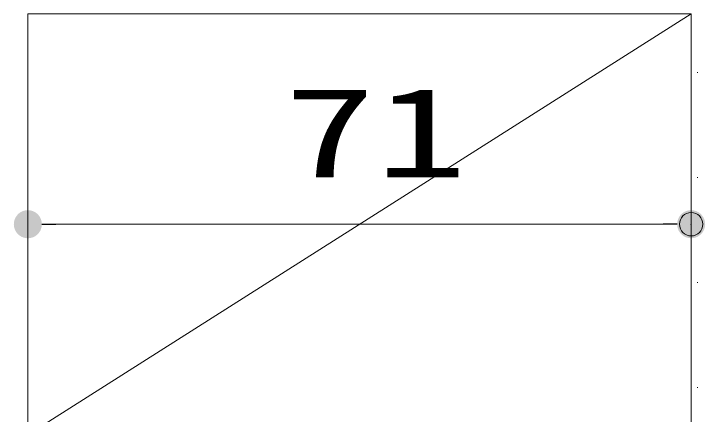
# Model space of a CAD drawing. Units: millimetres, scale not verified. Extents: x -1306 to 1306, y -607 to 607.
# Drawn here: x -532.8 to -458.8, y 439.3 to 482.1 of the extents above; entities that cross this region are included whole.
import ezdxf
from ezdxf.enums import TextEntityAlignment as Align

# ---------------------------------------------------------------- set-up
doc = ezdxf.new("R2010")
doc.units = ezdxf.units.MM
doc.header["$LTSCALE"] = 5
doc.header["$PDMODE"] = 32
doc.header["$PDSIZE"] = 2.5
for name, color, linetype, lineweight in [('0-1_線(黄)', 2, 'Continuous', 15), ('1-1_寸法線', 3, 'Continuous', 13), ('1-2_ハッチング', 6, 'Continuous', 9), ('1-4_DEFPOINTS', 7, 'Continuous', 5), ('1-5_0', 3, 'Continuous', 25)]:
    doc.layers.add(name, color=color, linetype=linetype, lineweight=lineweight)
doc.styles.add('ＭＳ ゴシック', font='')
doc.styles.get('ＭＳ ゴシック').set_extended_font_data('MS Gothic')

# ---------------------------------------------------------------- blocks, each defined once
blk = doc.blocks.new('_DOT')
at = {"layer": '1-5_0'}
blk.add_line((-2.5, 0), (-5, 0), dxfattribs=at)
for points in [[(0, 0), (-0.468, 2.456), (-0.157, 2.495)], [(0, 0), (-0.157, 2.495), (0.157, 2.495)], [(0, 0), (0.157, 2.495), (0.468, 2.456)], [(0, 0), (-2.191, 1.204), (-2.023, 1.469)], [(0, 0), (-2.023, 1.469), (-1.822, 1.711)], [(0, 0), (-1.822, 1.711), (-1.594, 1.926)], [(0, 0), (-1.594, 1.926), (-1.34, 2.111)], [(0, 0), (-1.34, 2.111), (-1.064, 2.262)], [(0, 0), (-1.064, 2.262), (-0.773, 2.378)], [(0, 0), (-0.773, 2.378), (-0.468, 2.456)], [(0, 0), (0.468, 2.456), (0.773, 2.378)], [(0, 0), (0.773, 2.378), (1.064, 2.262)], [(0, 0), (1.064, 2.262), (1.34, 2.111)], [(0, 0), (1.34, 2.111), (1.594, 1.926)], [(0, 0), (1.594, 1.926), (1.822, 1.711)], [(0, 0), (1.822, 1.711), (2.023, 1.469)], [(0, 0), (2.023, 1.469), (2.191, 1.204)], [(0, 0), (-2.5, 0), (-2.48, 0.313)], [(0, 0), (-2.48, -0.313), (-2.5, 0)], [(0, 0), (-2.48, 0.313), (-2.421, 0.622)], [(0, 0), (-2.421, -0.622), (-2.48, -0.313)], [(0, 0), (-2.421, 0.622), (-2.324, 0.92)], [(0, 0), (-2.324, -0.92), (-2.421, -0.622)], [(0, 0), (-2.324, 0.92), (-2.191, 1.204)], [(0, 0), (-2.191, -1.204), (-2.324, -0.92)], [(0, 0), (-2.023, -1.469), (-2.191, -1.204)], [(0, 0), (-1.822, -1.711), (-2.023, -1.469)], [(0, 0), (-1.594, -1.926), (-1.822, -1.711)], [(0, 0), (-1.34, -2.111), (-1.594, -1.926)], [(0, 0), (-1.064, -2.262), (-1.34, -2.111)], [(0, 0), (-0.773, -2.378), (-1.064, -2.262)], [(0, 0), (-0.468, -2.456), (-0.773, -2.378)], [(0, 0), (-0.157, -2.495), (-0.468, -2.456)], [(0, 0), (0.157, -2.495), (-0.157, -2.495)], [(0, 0), (2.191, 1.204), (2.324, 0.92)], [(0, 0), (2.324, 0.92), (2.421, 0.622)], [(0, 0), (2.421, 0.622), (2.48, 0.313)], [(0, 0), (2.48, 0.313), (2.5, 0)], [(0, 0), (0.468, -2.456), (0.157, -2.495)], [(0, 0), (0.773, -2.378), (0.468, -2.456)], [(0, 0), (1.064, -2.262), (0.773, -2.378)], [(0, 0), (1.34, -2.111), (1.064, -2.262)], [(0, 0), (1.594, -1.926), (1.34, -2.111)], [(0, 0), (1.822, -1.711), (1.594, -1.926)], [(0, 0), (2.023, -1.469), (1.822, -1.711)], [(0, 0), (2.191, -1.204), (2.023, -1.469)], [(0, 0), (2.324, -0.92), (2.191, -1.204)], [(0, 0), (2.421, -0.622), (2.324, -0.92)], [(0, 0), (2.48, -0.313), (2.421, -0.622)], [(0, 0), (2.5, 0), (2.48, -0.313)]]:
    blk.add_solid(points, dxfattribs=at)

msp = doc.modelspace()

# ---------------------------------------------------------------- linework, layer by layer
at = {"layer": '0-1_線(黄)'}
for p, q in [((-531.279, 482.148), (-531.279, 437.148)), ((-531.279, 437.148), (-460.277, 482.148)), ((-531.279, 482.148), (-460.277, 482.148)), ((-460.277, 437.191), (-460.277, 482.148))]:
    msp.add_line(p, q, dxfattribs=at)
at = {"layer": '1-1_寸法線'}
for p, q in [((-531.279, 445.148), (-531.279, 463.648)), ((-460.279, 445.148), (-460.279, 463.648)), ((-528.279, 459.648), (-463.279, 459.648))]:
    msp.add_line(p, q, dxfattribs=at)
at = {"layer": '1-2_ハッチング'}
for p, q in [((-459.632, 475.891), (-459.582, 475.891)), ((-459.632, 464.654), (-459.582, 464.654)), ((-459.632, 453.416), (-459.582, 453.416)), ((-459.632, 442.178), (-459.582, 442.178))]:
    msp.add_line(p, q, dxfattribs=at)
at = {"layer": '1-4_DEFPOINTS'}
msp.add_point((-460.279, 459.648), dxfattribs=at)

# ---------------------------------------------------------------- block references
at = {"layer": '1-1_寸法線', "xscale": 0.6, "yscale": 0.6, "rotation": 180}
msp.add_blockref('_DOT', (-531.279, 459.648), dxfattribs=at)
at = {"layer": '1-1_寸法線', "xscale": 0.6, "yscale": 0.6}
msp.add_blockref('_DOT', (-460.279, 459.648), dxfattribs=at)

# ---------------------------------------------------------------- texts
at = {"layer": '1-1_寸法線', "style": 'ＭＳ ゴシック', "width": 1.5}
msp.add_text('71', height=9.604, dxfattribs=at).set_placement((-503.874, 461.797), align=Align.BOTTOM_LEFT)

doc.saveas('drawing.dxf')
